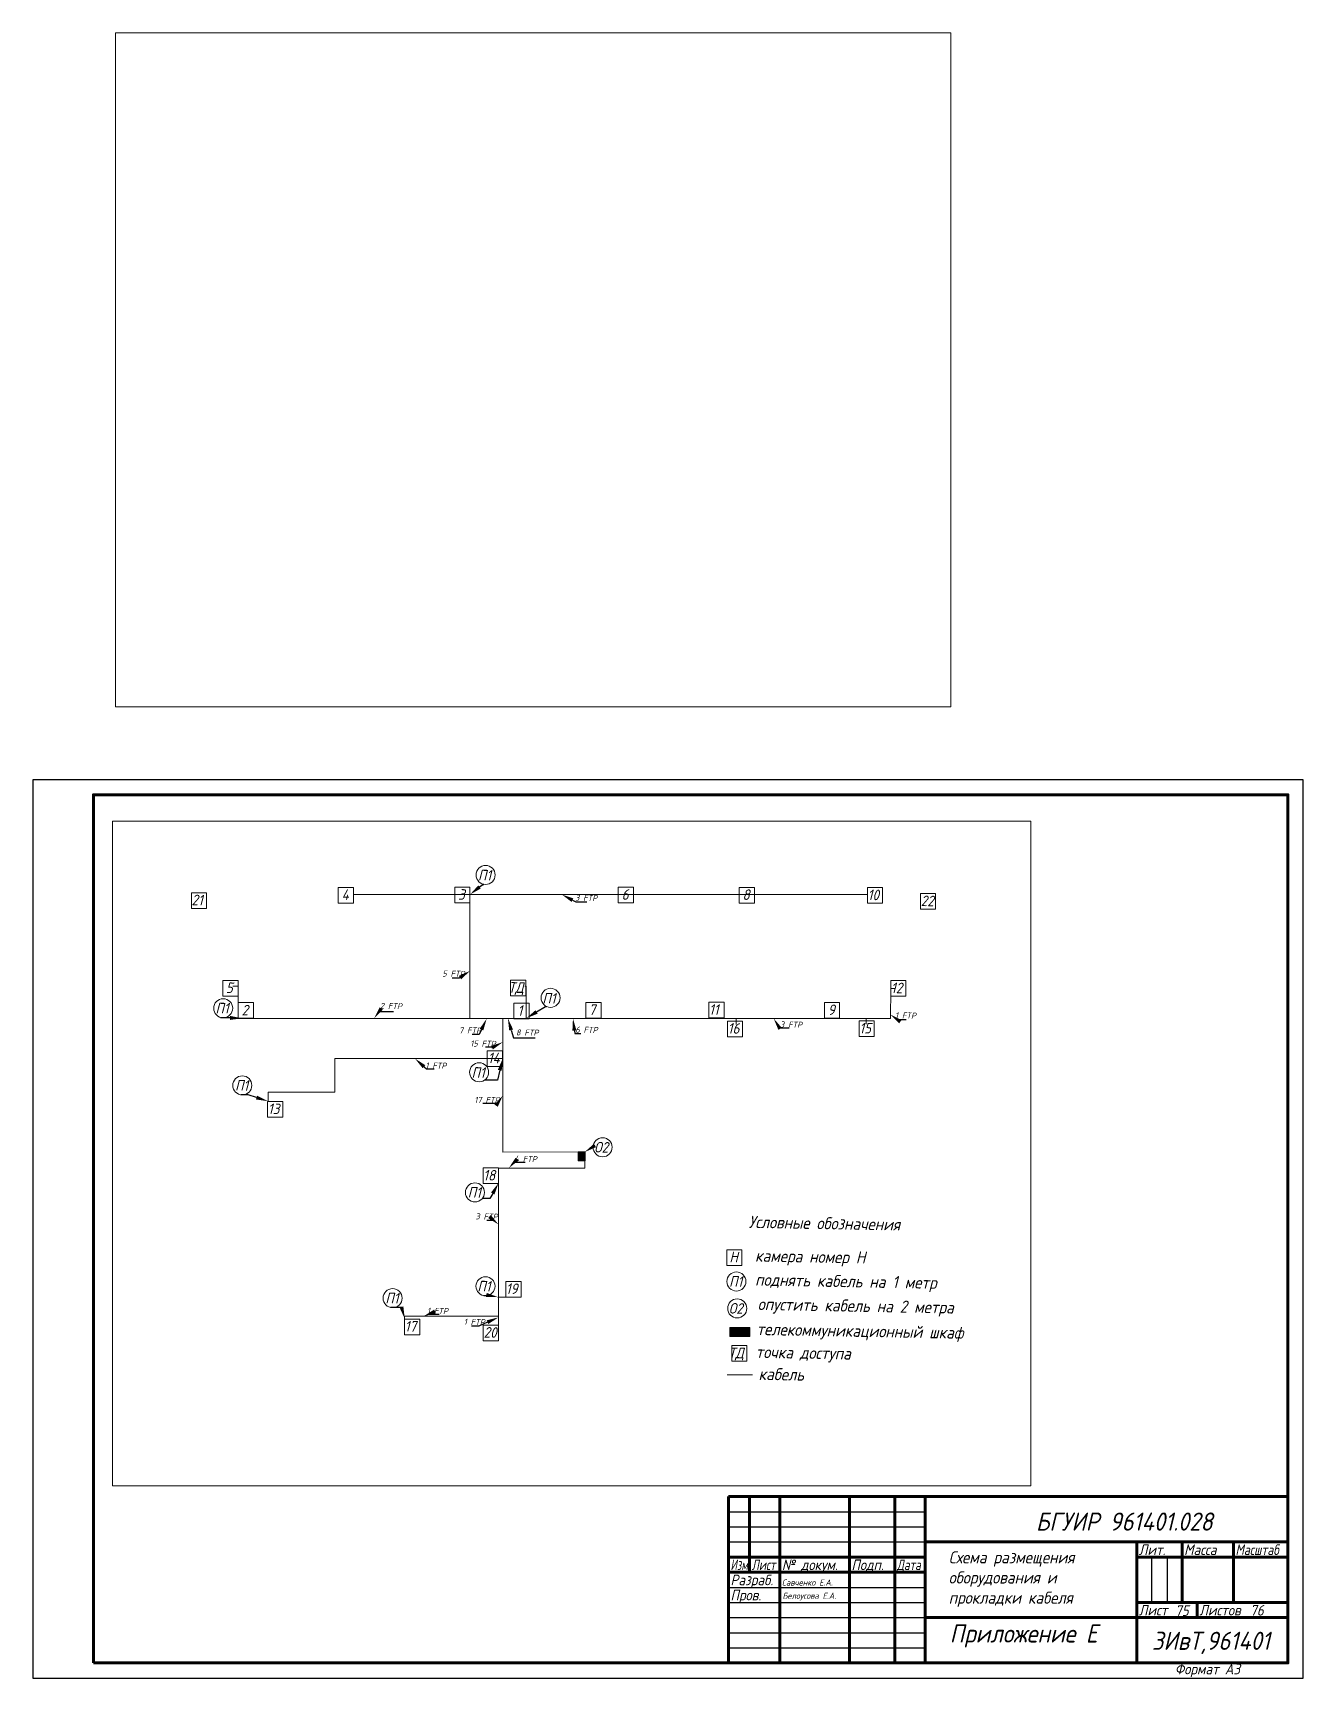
# Model space of a CAD drawing. Header units: millimetres. Extents: x 0 to 420, y 0 to 544.
import ezdxf
from ezdxf import colors
from ezdxf.entities.mleader import LeaderData, LeaderLine
from ezdxf.math import Vec2, Vec3

# ---------------------------------------------------------------- set-up
doc = ezdxf.new("R2010")
doc.units = ezdxf.units.MM
doc.header["$LTSCALE"] = 0.5
doc.layers.get('0').update_dxf_attribs({"lineweight": 60})
doc.layers.get('Defpoints').update_dxf_attribs({"color": 5})
doc.layers.add('4-текст', color=7, linetype='Continuous', true_color=0x00ad00)
doc.layers.add('cabel', color=212, linetype='Continuous', lineweight=200)
doc.layers.add('rf', color=7, linetype='Continuous', lineweight=60)
doc.layers.add('просто', color=7, linetype='Continuous')
doc.layers.add('Текст на комнате', color=250, linetype='Continuous')
doc.styles.get("Standard").update_dxf_attribs({"font": 'isocpeui.ttf', "width": 0.9})
picture_1 = doc.add_image_def('image1.png', size_in_pixel=(2088, 1684))
picture_2 = doc.add_image_def('image2.png', size_in_pixel=(2868, 2076))

msp = doc.modelspace()

# ---------------------------------------------------------------- hatches: boundary and pattern name
at = {"layer": 'Текст на комнате', "lineweight": 18}
h = msp.add_hatch(color=256, dxfattribs=at)
h.set_gradient(color2=(0, 0, 0), tint=1)
h.paths.add_polyline_path([(180.33, 173.97), (180.33, 170.99), (182.6, 170.99), (182.6, 173.97)])
h = msp.add_hatch(color=256, dxfattribs=at)
h.set_gradient(color2=(0, 0, 0), tint=1)
h.paths.add_polyline_path([(230.46, 115.92), (230.46, 112.94), (237.11, 112.94), (237.11, 115.92)])

# ---------------------------------------------------------------- linework, layer by layer
at = {"lineweight": 60}
for p, q in [((230, 5), (230, 60)), ((237, 60), (237, 35)), ((247, 5), (247, 60)), ((270, 60), (270, 5)), ((285, 5), (285, 60)), ((295, 60), (295, 5)), ((295, 45), (415, 45)), ((365, 5), (365, 45)), ((380, 45), (380, 25)), ((397, 25), (397, 45)), ((230, 40), (295, 40)), ((365, 40), (415, 40)), ((230, 35), (295, 35)), ((365, 25), (415, 25)), ((385, 20), (385, 25)), ((295, 20), (415, 20))]:
    msp.add_line(p, q, dxfattribs=at)
at = {"lineweight": -3}
for p, q in [((230, 55), (295, 55)), ((230, 50), (295, 50)), ((230, 45), (295, 45)), ((370, 25), (370, 40)), ((375, 40), (375, 25)), ((230, 30), (295, 30)), ((230, 25), (295, 25)), ((230, 20), (295, 20)), ((230, 15), (295, 15)), ((230, 10), (295, 10))]:
    msp.add_line(p, q, dxfattribs=at)
msp.add_line((365, 45), (365, 40))
at = {"lineweight": 60}
msp.add_lwpolyline([(20, 5), (415, 5), (415, 292), (20, 292)], close=True, dxfattribs=at)
at = {"layer": 'cabel', "lineweight": 18}
for p, q in [((105.97, 259.07), (275.96, 259.07)), ((144.48, 259.08), (144.48, 218.1)), ((67.87, 228.71), (66.1, 228.71)), ((67.87, 218.1), (67.87, 228.71)), ((163.15, 228.72), (162.65, 228.72)), ((163.15, 218.1), (163.15, 228.72)), ((283.58, 218.1), (283.68, 227.98)), ((283.68, 227.98), (285.12, 227.98)), ((144.48, 218.1), (67.87, 218.1)), ((144.48, 218.1), (283.58, 218.1)), ((155.37, 173.92), (155.37, 218.1)), ((232.55, 218.1), (232.55, 216.1)), ((275.52, 218.1), (275.52, 216.13)), ((99.82, 193.7), (99.82, 204.86)), ((99.82, 204.86), (155.37, 204.86)), ((77.75, 190.48), (77.75, 193.7)), ((77.75, 193.7), (99.82, 193.7)), ((182.49, 168.62), (153.8, 168.62)), ((153.95, 168.62), (153.95, 125.94)), ((182.47, 173.93), (155.37, 173.92)), ((182.49, 173.92), (182.49, 168.62)), ((153.95, 125.94), (159.35, 125.94)), ((153.95, 125.94), (153.95, 114.12)), ((122.91, 116.12), (122.91, 119.65)), ((122.91, 119.65), (153.95, 119.65)), ((229.59, 100.26), (237.99, 100.26))]:
    msp.add_line(p, q, dxfattribs=at)
at = {"layer": 'Defpoints'}
msp.add_lwpolyline([(0, 0), (420, 0), (420, 297), (0, 297)], close=True, dxfattribs=at)
at = {"layer": 'rf', "lineweight": 60}
msp.add_line((415, 60), (230, 60), dxfattribs=at)
at = {"layer": 'Текст на комнате', "lineweight": 18}
for points in [[(100.97, 261.41), (105.97, 261.41), (105.97, 256.23), (100.97, 256.23)], [(139.49, 261.45), (144.5, 261.45), (144.5, 256.28), (139.49, 256.28)], [(193.54, 261.47), (198.55, 261.47), (198.55, 256.29), (193.54, 256.29)], [(233.57, 261.4), (238.57, 261.4), (238.57, 256.22), (233.57, 256.22)], [(275.96, 261.33), (280.96, 261.33), (280.96, 256.15), (275.96, 256.15)], [(52.41, 259.64), (57.41, 259.64), (57.41, 254.46), (52.41, 254.46)], [(293.5, 259.35), (298.5, 259.35), (298.5, 254.17), (293.5, 254.17)], [(62.82, 230.62), (67.82, 230.62), (67.82, 225.44), (62.82, 225.44)], [(157.94, 230.71), (162.95, 230.71), (162.95, 225.54), (157.94, 225.54)], [(283.68, 230.57), (288.68, 230.57), (288.68, 225.4), (283.68, 225.4)], [(67.9, 223.29), (72.9, 223.29), (72.9, 218.12), (67.9, 218.12)], [(159.06, 223.09), (164.06, 223.09), (164.06, 217.91), (159.06, 217.91)], [(182.88, 223.36), (187.89, 223.36), (187.89, 218.19), (182.88, 218.19)], [(223.51, 223.43), (228.52, 223.43), (228.52, 218.25), (223.51, 218.25)], [(261.74, 223.34), (266.74, 223.34), (266.74, 218.16), (261.74, 218.16)], [(229.68, 217.21), (234.68, 217.21), (234.68, 212.03), (229.68, 212.03)], [(273.19, 217.28), (278.2, 217.28), (278.2, 212.1), (273.19, 212.1)], [(150.24, 207.41), (155.25, 207.41), (155.25, 202.23), (150.24, 202.23)], [(77.62, 190.62), (82.63, 190.62), (82.63, 185.44), (77.62, 185.44)], [(148.91, 168.67), (153.91, 168.67), (153.91, 163.49), (148.91, 163.49)], [(180.33, 173.97), (182.6, 173.97), (182.6, 170.99), (180.33, 170.99)], [(229.42, 141.61), (234.42, 141.61), (234.42, 136.43), (229.42, 136.43)], [(156.39, 131.15), (161.4, 131.15), (161.4, 125.97), (156.39, 125.97)], [(122.91, 118.71), (127.91, 118.71), (127.91, 113.53), (122.91, 113.53)], [(148.91, 116.7), (153.91, 116.7), (153.91, 111.52), (148.91, 111.52)], [(230.46, 115.92), (237.11, 115.92), (237.11, 112.94), (230.46, 112.94)], [(231.07, 109.91), (236.07, 109.91), (236.07, 104.74), (231.07, 104.74)]]:
    msp.add_lwpolyline(points, close=True, dxfattribs=at)
for centre in [(149.69, 265.5), (62.93, 221.44), (171.17, 224.89), (147.55, 200.26), (69.25, 195.94), (188.39, 175.49), (146.18, 160.56), (149.65, 129.54), (232.61, 131.11), (118.95, 125.61), (232.89, 122.22)]:
    msp.add_circle(centre, 3.15, dxfattribs=at)

# ---------------------------------------------------------------- texts
at = {"lineweight": 18, "width": 0.9}
for s, height, p in [('Савченко Е.А.', 2, (247.7, 30.59)), ('Белоусова Е.А.', 2, (247.87, 26.21)), ('ЗИвТ,961401', 6, (370.04, 9.33))]:
    msp.add_text(s, height=height, dxfattribs=at).set_placement(p)
at = {"lineweight": -3, "width": 0.9}
for s, p in [('75', (377.68, 20.56)), ('76', (402.5, 20.67)), ('Формат А3', (377.6, 1.25))]:
    msp.add_text(s, height=3.5, dxfattribs=at).set_placement(p)
at = {"lineweight": 18, "attachment_point": 1}
for s, width, gutter_width, insert, char_height in [('^I^I{\\H1.5x;БГУИР 961401.028}', 115.3255, 20, (299.67, 54.74), 4), ('Схема размещения оборудования и прокладки кабеля', 51.3238, 10, (302.82, 41.93), 4), ('Приложение Е', 63.5568, 10, (303.16, 17.75), 6)]:
    msp.add_mtext_dynamic_manual_height_columns(s, width=width, gutter_width=gutter_width, heights=[0], dxfattribs=dict(at, insert=insert, char_height=char_height))
at = {"layer": '4-текст', "lineweight": -3}
for s, width, p in [('Лит.', 0.9, (365.67, 40.7)), ('Масса', 0.9, (380.67, 40.7)), ('Масштаб', 0.8, (397.67, 40.7)), ('Изм.', 0.7, (230.67, 35.7)), ('Лист', 0.75, (237.67, 35.7)), ('№ докум.', 0.9, (247.67, 35.7)), ('Подп.', 0.9, (270.67, 35.7)), ('Дата', 0.75, (285.67, 35.7)), ('Разраб.', 0.9, (230.67, 30.7)), ('Пров.', 0.9, (230.67, 25.7)), ('Лист', 0.9, (365.67, 20.7)), ('Листов', 0.9, (385.67, 20.7))]:
    msp.add_text(s, height=3.5, dxfattribs=dict(at, width=width)).set_placement(p)
at = {"layer": 'Текст на комнате', "lineweight": 18, "width": 0.9}
for s, height, p in [('П1', 3.5, (147.19, 263.73)), ('21', 3.5, (52.47, 255.52)), ('4', 3.5, (102.09, 257.28)), ('3', 3.5, (140.6, 257.33)), ('3 FTP', 2, (179.26, 256.99)), ('6', 3.5, (194.69, 257.34)), ('8', 3.5, (234.62, 257.27)), ('10', 3.5, (276.03, 257.2)), ('22', 3.5, (293.57, 255.22)), ('5 FTP', 2, (135.37, 231.93)), ('5', 3.5, (63.81, 226.49)), ('ТД', 3.5, (157.21, 226.59)), ('12', 3.5, (283.75, 226.45)), ('П1', 3.5, (60.38, 219.76)), ('2 FTP', 2, (114.74, 221.23)), ('П1', 3.5, (168.48, 223.04)), ('2', 3.5, (69.02, 219.1)), ('1', 3.5, (160.25, 218.96)), ('7', 3.5, (183.8, 219.24)), ('11', 3.5, (223.58, 219.3)), ('9', 3.5, (262.85, 219.21)), ('1 FTP', 2, (285.08, 218.12)), ('7 FTP', 2, (140.88, 213.18)), ('8 FTP', 2, (159.73, 212.47)), ('6 FTP', 2, (179.35, 213.38)), ('16', 3.5, (229.75, 213.08)), ('3 FTP', 2, (247.02, 215.1)), ('15', 3.5, (273.26, 213.15)), ('15 FTP', 2, (144.62, 208.81)), ('14', 3.5, (150.43, 203.29)), ('1 FTP', 2, (129.8, 201.54)), ('П1', 3.5, (145.05, 198.48)), ('П1', 3.5, (66.85, 194.24)), ('17 FTP', 2, (145.97, 190.17)), ('13', 3.5, (77.72, 186.49)), ('О2', 3.5, (185.6, 173.79)), ('4 FTP', 2, (159.2, 170.7)), ('18', 3.5, (148.91, 164.54)), ('П1', 3.5, (143.78, 158.87)), ('3 FTP', 2, (146.33, 151.65)), ('Условные обозначения', 4, (236.68, 148.84)), ('Н', 3.5, (230.31, 137.48)), ('камера номер Н', 4, (238.78, 137.69)), ('П1', 3.5, (146.97, 127.85)), ('П1', 3.5, (230.21, 129.42)), ('поднять кабель на 1 метр', 4, (238.8, 129.77)), ('П1', 3.5, (116.55, 123.92)), ('19', 3.5, (156.39, 127.02)), ('опустить кабель на 2 метра', 4, (239.66, 121.68)), ('1 FTP', 2, (130.32, 120.44)), ('О2', 3.5, (230.1, 120.52)), ('17', 3.5, (122.97, 114.58)), ('1 FTP', 2, (142.49, 116.8)), ('20', 3.5, (149.04, 112.57)), ('телекоммуникационный шкаф', 4, (239.28, 113.41)), ('ТД', 3.5, (230, 105.79)), ('точка доступа', 4, (238.98, 105.86)), ('кабель', 4, (239.94, 98.58))]:
    msp.add_text(s, height=height, rotation=358.9684, dxfattribs=at).set_placement(p)

# ---------------------------------------------------------------- pictures from other files: only their frames are drawn
at = {"lineweight": 18}
image = msp.add_image(picture_2, insert=(26.29, 63.52), size_in_units=(303.65, 219.8), dxfattribs=at)
image.dxf.flags = 15
at = {"layer": 'просто', "lineweight": 18}
image = msp.add_image(picture_1, insert=(27.36, 321.13), size_in_units=(276.19, 222.75), dxfattribs=at)
image.dxf.flags = 15

# ---------------------------------------------------------------- leaders
at = {"layer": 'Текст на комнате', "lineweight": 18}
ml = msp.add_multileader_mtext('Standard', dxfattribs=at)
ml.set_content('', color=256)
ml.set_leader_properties()
ml.build(insert=Vec2(0, 0))
ml.multileader.update_dxf_attribs({"text_right_attachment_type": 6, "dogleg_length": 0.36})
ctx = ml.context
ctx.base_point, ctx.plane_origin = Vec3(149.11, 262.39), Vec3(153.19, 269.49)
ctx.right_attachment = 6
notes = []
notes.append((ctx, [(1, (1, 1, 0), (148.75, 262.39), (1, 0), 0.36, [(0, [(144.57, 259.07)], 0, [])])]))
ctx.mtext.insert, ctx.mtext.flow_direction = Vec3(151.11, 264.39), 5
ml = msp.add_multileader_mtext('Standard', dxfattribs=at)
ml.set_content('', color=256)
ml.set_leader_properties()
ml.build(insert=Vec2(0, 0))
ml.multileader.update_dxf_attribs({"text_right_attachment_type": 6, "dogleg_length": 0.36})
ctx = ml.context
ctx.base_point, ctx.plane_origin = Vec3(183.17, 256.61), Vec3(174.87, 259.9)
ctx.right_attachment = 6
notes.append((ctx, [(0, (1, 1, 0), (179.51, 256.61), (1, 0), 3.66, [(0, [(174.87, 259.05)], 0, [])])]))
ctx.mtext.insert, ctx.mtext.flow_direction = Vec3(185.17, 258.61), 5
ml = msp.add_multileader_mtext('Standard', dxfattribs=at)
ml.set_content('', color=256)
ml.set_leader_properties()
ml.build(insert=Vec2(0, 0))
ml.multileader.update_dxf_attribs({"text_right_attachment_type": 6, "dogleg_length": 0.36})
ctx = ml.context
ctx.base_point, ctx.plane_origin = Vec3(136.62, 233.42), Vec3(144.55, 233.8)
ctx.right_attachment, ctx.text_align_type = 6, 2
notes.append((ctx, [(0, (1, 1, 0), (140.98, 231.42), (-1, 0), 0.36, [(0, [(144.55, 233.8)], 0, [])])]))
ctx.mtext.insert, ctx.mtext.alignment, ctx.mtext.flow_direction = Vec3(138.62, 235.42), 3, 5
ml = msp.add_multileader_mtext('Standard', dxfattribs=at)
ml.set_content('', color=256)
ml.set_leader_properties()
ml.build(insert=Vec2(0, 0))
ml.multileader.update_dxf_attribs({"text_right_attachment_type": 6, "dogleg_length": 0.36})
ctx = ml.context
ctx.base_point, ctx.plane_origin = Vec3(169.86, 222.02), Vec3(163.97, 216.45)
ctx.right_attachment = 6
notes.append((ctx, [(0, (1, 1, 0), (169.5, 222.02), (1, 0), 0.36, [(0, [(163.13, 218.13)], 0, [])])]))
ctx.mtext.insert, ctx.mtext.flow_direction = Vec3(171.86, 224.02), 5
ml = msp.add_multileader_mtext('Standard', dxfattribs=at)
ml.set_content('', color=256)
ml.set_leader_properties()
ml.build(insert=Vec2(0, 0))
ml.multileader.update_dxf_attribs({"text_right_attachment_type": 6, "dogleg_length": 0.36})
ctx = ml.context
ctx.base_point, ctx.plane_origin = Vec3(59.99, 220.23), Vec3(70.7, 218.54)
ctx.right_attachment, ctx.text_align_type = 6, 2
notes.append((ctx, [(0, (1, 1, 0), (65.63, 218.23), (-1, 0), 1.64, [(0, [(69.19, 218.13)], 0, [])])]))
ctx.mtext.insert, ctx.mtext.alignment, ctx.mtext.flow_direction = Vec3(61.99, 222.23), 3, 5
ml = msp.add_multileader_mtext('Standard', dxfattribs=at)
ml.set_content('', color=256)
ml.set_leader_properties()
ml.build(insert=Vec2(0, 0))
ml.multileader.update_dxf_attribs({"text_right_attachment_type": 6, "dogleg_length": 0.36})
ctx = ml.context
ctx.base_point, ctx.plane_origin = Vec3(119.23, 220.35), Vec3(112.87, 218.13)
ctx.right_attachment = 6
notes.append((ctx, [(0, (1, 1, 0), (114.47, 220.35), (1, 0), 4.76, [(0, [(112.87, 218.13)], 0, [])])]))
ctx.mtext.insert, ctx.mtext.flow_direction = Vec3(121.23, 222.35), 5
ml = msp.add_multileader_mtext('Standard', dxfattribs=at)
ml.set_content('', color=256)
ml.set_leader_properties()
ml.build(insert=Vec2(0, 0))
ml.multileader.update_dxf_attribs({"text_right_attachment_type": 6, "dogleg_length": 0.36})
ctx = ml.context
ctx.base_point, ctx.plane_origin = Vec3(143.22, 214.8), Vec3(151.04, 217.06)
ctx.right_attachment, ctx.text_align_type = 6, 2
notes.append((ctx, [(0, (1, 1, 0), (147.58, 212.8), (-1, 0), 0.36, [(0, [(150.03, 217.98)], 0, [])])]))
ctx.mtext.insert, ctx.mtext.alignment, ctx.mtext.flow_direction = Vec3(145.22, 216.8), 3, 5
ml = msp.add_multileader_mtext('Standard', dxfattribs=at)
ml.set_content('', color=256)
ml.set_leader_properties()
ml.build(insert=Vec2(0, 0))
ml.multileader.update_dxf_attribs({"text_right_attachment_type": 6, "dogleg_length": 0.36})
ctx = ml.context
ctx.base_point, ctx.plane_origin = Vec3(166.07, 211.64), Vec3(155.32, 214.16)
ctx.right_attachment = 6
notes.append((ctx, [(0, (1, 1, 0), (158.88, 211.64), (1, 0), 7.19, [(0, [(157.05, 218.1)], 0, [])])]))
ctx.mtext.insert, ctx.mtext.flow_direction = Vec3(168.07, 213.64), 5
ml = msp.add_multileader_mtext('Standard', dxfattribs=at)
ml.set_content('', color=256)
ml.set_leader_properties()
ml.build(insert=Vec2(0, 0))
ml.multileader.update_dxf_attribs({"text_right_attachment_type": 6, "dogleg_length": 0.36})
ctx = ml.context
ctx.base_point, ctx.plane_origin = Vec3(181.21, 213.08), Vec3(178.58, 218.07)
ctx.right_attachment = 6
notes.append((ctx, [(0, (1, 1, 0), (179.16, 213.08), (1, 0), 2.05, [(0, [(178.58, 218.07)], 0, [])])]))
ctx.mtext.insert, ctx.mtext.flow_direction = Vec3(183.21, 215.08), 5
ml = msp.add_multileader_mtext('Standard', dxfattribs=at)
ml.set_content('', color=256)
ml.set_leader_properties()
ml.build(insert=Vec2(0, 0))
ml.multileader.update_dxf_attribs({"text_right_attachment_type": 6, "dogleg_length": 0.36})
ctx = ml.context
ctx.base_point, ctx.plane_origin = Vec3(250.1, 214.94), Vec3(244.94, 219.35)
ctx.right_attachment = 6
notes.append((ctx, [(0, (1, 1, 0), (246.87, 214.94), (1, 0), 3.23, [(0, [(244.94, 218.06)], 0, [])])]))
ctx.mtext.insert, ctx.mtext.flow_direction = Vec3(252.1, 216.94), 5
ml = msp.add_multileader_mtext('Standard', dxfattribs=at)
ml.set_content('', color=256)
ml.set_leader_properties()
ml.build(insert=Vec2(0, 0))
ml.multileader.update_dxf_attribs({"text_right_attachment_type": 6, "dogleg_length": 0.36})
ctx = ml.context
ctx.base_point, ctx.plane_origin = Vec3(288.71, 217.76), Vec3(283.58, 219.34)
ctx.right_attachment = 6
notes.append((ctx, [(0, (1, 1, 0), (285.74, 217.76), (1, 0), 2.97, [(0, [(283.58, 219.34)], 0, [])])]))
ctx.mtext.insert, ctx.mtext.flow_direction = Vec3(290.71, 219.76), 5
ml = msp.add_multileader_mtext('Standard', dxfattribs=at)
ml.set_content('', color=256)
ml.set_leader_properties()
ml.build(insert=Vec2(0, 0))
ml.multileader.update_dxf_attribs({"text_right_attachment_type": 6, "dogleg_length": 0.36})
ctx = ml.context
ctx.base_point, ctx.plane_origin = Vec3(147.66, 210.53), Vec3(155.37, 210.23)
ctx.right_attachment, ctx.text_align_type = 6, 2
notes.append((ctx, [(0, (1, 1, 0), (152.02, 208.53), (-1, 0), 0.36, [(0, [(155.37, 210.23)], 0, [])])]))
ctx.mtext.insert, ctx.mtext.alignment, ctx.mtext.flow_direction = Vec3(149.66, 212.53), 3, 5
ml = msp.add_multileader_mtext('Standard', dxfattribs=at)
ml.set_content('', color=256)
ml.set_leader_properties()
ml.build(insert=Vec2(0, 0))
ml.multileader.update_dxf_attribs({"text_right_attachment_type": 6, "dogleg_length": 0.36})
ctx = ml.context
ctx.base_point, ctx.plane_origin = Vec3(132.68, 201.38), Vec3(126.35, 200.31)
ctx.right_attachment = 6
notes.append((ctx, [(0, (1, 1, 0), (130.16, 201.38), (1, 0), 2.52, [(0, [(126.35, 204.78)], 0, [])])]))
ctx.mtext.insert, ctx.mtext.flow_direction = Vec3(134.68, 203.38), 5
ml = msp.add_multileader_mtext('Standard', dxfattribs=at)
ml.set_content('', color=256)
ml.set_leader_properties()
ml.build(insert=Vec2(0, 0))
ml.multileader.update_dxf_attribs({"text_right_attachment_type": 6, "dogleg_length": 0.36})
ctx = ml.context
ctx.base_point, ctx.plane_origin = Vec3(147.37, 199.71), Vec3(154.04, 203.11)
ctx.right_attachment, ctx.text_align_type = 6, 2
notes.append((ctx, [(0, (1, 1, 0), (153.57, 197.71), (-1, 0), 2.2, [(0, [(155.36, 204.82)], 0, [])])]))
ctx.mtext.insert, ctx.mtext.alignment, ctx.mtext.flow_direction = Vec3(149.37, 201.71), 3, 5
ml = msp.add_multileader_mtext('Standard', dxfattribs=at)
ml.set_content('', color=256)
ml.set_leader_properties()
ml.build(insert=Vec2(0, 0))
ml.multileader.update_dxf_attribs({"text_right_attachment_type": 6, "dogleg_length": 0.36})
ctx = ml.context
ctx.base_point, ctx.plane_origin = Vec3(66.84, 194.78), Vec3(78.05, 190.64)
ctx.right_attachment, ctx.text_align_type = 6, 2
notes.append((ctx, [(0, (1, 1, 0), (71.2, 192.78), (-1, 0), 0.36, [(0, [(77.76, 190.73)], 0, [])])]))
ctx.mtext.insert, ctx.mtext.alignment, ctx.mtext.flow_direction = Vec3(68.84, 196.78), 3, 5
ml = msp.add_multileader_mtext('Standard', dxfattribs=at)
ml.set_content('', color=256)
ml.set_leader_properties()
ml.build(insert=Vec2(0, 0))
ml.multileader.update_dxf_attribs({"text_right_attachment_type": 6, "dogleg_length": 0.36})
ctx = ml.context
ctx.base_point, ctx.plane_origin = Vec3(146.75, 191.91), Vec3(155.39, 192.59)
ctx.right_attachment, ctx.text_align_type = 6, 2
notes.append((ctx, [(0, (1, 1, 0), (153.6, 189.91), (-1, 0), 2.85, [(0, [(155.39, 192.59)], 0, [])])]))
ctx.mtext.insert, ctx.mtext.alignment, ctx.mtext.flow_direction = Vec3(148.75, 193.91), 3, 5
ml = msp.add_multileader_mtext('Standard', dxfattribs=at)
ml.set_content('', color=256)
ml.set_leader_properties()
ml.build(insert=Vec2(0, 0))
ml.multileader.update_dxf_attribs({"text_right_attachment_type": 6, "dogleg_length": 0.36})
ctx = ml.context
ctx.base_point, ctx.plane_origin = Vec3(185.24, 175.41), Vec3(182.54, 173.95)
ctx.right_attachment = 6
notes.append((ctx, [(0, (1, 1, 0), (184.81, 175.41), (1, 0), 0.433, [(0, [(182.47, 173.93)], 0, [])])]))
ctx.mtext.insert, ctx.mtext.flow_direction = Vec3(187.24, 177.41), 5
ml = msp.add_multileader_mtext('Standard', dxfattribs=at)
ml.set_content('', color=256)
ml.set_leader_properties()
ml.build(insert=Vec2(0, 0))
ml.multileader.update_dxf_attribs({"text_right_attachment_type": 6, "dogleg_length": 0.36})
ctx = ml.context
ctx.base_point, ctx.plane_origin = Vec3(162.81, 170.6), Vec3(157.88, 169.8)
ctx.right_attachment = 6
notes.append((ctx, [(0, (1, 1, 0), (159.19, 170.6), (1, 0), 3.62, [(0, [(157.38, 168.62)], 0, [])])]))
ctx.mtext.insert, ctx.mtext.flow_direction = Vec3(164.81, 172.6), 5
ml = msp.add_multileader_mtext('Standard', dxfattribs=at)
ml.set_content('', color=256)
ml.set_leader_properties()
ml.build(insert=Vec2(0, 0))
ml.multileader.update_dxf_attribs({"text_right_attachment_type": 6, "dogleg_length": 0.36})
ctx = ml.context
ctx.base_point, ctx.plane_origin = Vec3(146.63, 160.56), Vec3(153.29, 159.65)
ctx.right_attachment, ctx.text_align_type = 6, 2
notes.append((ctx, [(0, (1, 1, 0), (151.12, 158.56), (-1, 0), 0.487, [(0, [(154, 163.7)], 0, [])])]))
ctx.mtext.insert, ctx.mtext.alignment, ctx.mtext.flow_direction = Vec3(148.63, 162.56), 3, 5
ml = msp.add_multileader_mtext('Standard', dxfattribs=at)
ml.set_content('', color=256)
ml.set_leader_properties()
ml.build(insert=Vec2(0, 0))
ml.multileader.update_dxf_attribs({"text_right_attachment_type": 6, "dogleg_length": 0.36})
ctx = ml.context
ctx.base_point, ctx.plane_origin = Vec3(148.12, 153.25), Vec3(153.97, 149.93)
ctx.right_attachment, ctx.text_align_type = 6, 2
notes.append((ctx, [(0, (1, 1, 0), (152.48, 151.25), (-1, 0), 0.36, [(0, [(153.97, 149.93)], 0, [])])]))
ctx.mtext.insert, ctx.mtext.alignment, ctx.mtext.flow_direction = Vec3(150.12, 155.25), 3, 5
ml = msp.add_multileader_mtext('Standard', dxfattribs=at)
ml.set_content('', color=256)
ml.set_leader_properties()
ml.build(insert=Vec2(0, 0))
ml.multileader.update_dxf_attribs({"text_right_attachment_type": 6, "dogleg_length": 0.36})
ctx = ml.context
ctx.base_point, ctx.plane_origin = Vec3(116.25, 124.51), Vec3(114.5, 130.92)
ctx.right_attachment, ctx.text_align_type = 6, 2
notes.append((ctx, [(1, (1, 1, 0), (121.92, 122.51), (-1, 0), 1.67, [(0, [(122.93, 118.85)], 0, [])])]))
ctx.mtext.insert, ctx.mtext.alignment, ctx.mtext.flow_direction = Vec3(118.25, 126.51), 3, 5
ml = msp.add_multileader_mtext('Standard', dxfattribs=at)
ml.set_content('', color=256)
ml.set_leader_properties()
ml.build(insert=Vec2(0, 0))
ml.multileader.update_dxf_attribs({"text_right_attachment_type": 6, "dogleg_length": 0.36})
ctx = ml.context
ctx.base_point, ctx.plane_origin = Vec3(147.08, 128.39), Vec3(153.86, 125.92)
ctx.right_attachment, ctx.text_align_type = 6, 2
notes.append((ctx, [(0, (1, 1, 0), (151.44, 126.39), (-1, 0), 0.36, [(0, [(153.86, 125.92)], 0, [])])]))
ctx.mtext.insert, ctx.mtext.alignment, ctx.mtext.flow_direction = Vec3(149.08, 130.39), 3, 5
ml = msp.add_multileader_mtext('Standard', dxfattribs=at)
ml.set_content('', color=256)
ml.set_leader_properties()
ml.build(insert=Vec2(0, 0))
ml.multileader.update_dxf_attribs({"text_right_attachment_type": 6, "dogleg_length": 0.36})
ctx = ml.context
ctx.base_point, ctx.plane_origin = Vec3(134.34, 120.27), Vec3(129.24, 119.65)
ctx.right_attachment = 6
notes.append((ctx, [(0, (1, 1, 0), (130.71, 120.27), (1, 0), 3.63, [(0, [(129.24, 119.65)], 0, [])])]))
ctx.mtext.insert, ctx.mtext.flow_direction = Vec3(136.34, 122.27), 5
ml = msp.add_multileader_mtext('Standard', dxfattribs=at)
ml.set_content('', color=256)
ml.set_leader_properties()
ml.build(insert=Vec2(0, 0))
ml.multileader.update_dxf_attribs({"text_right_attachment_type": 6, "dogleg_length": 0.36})
ctx = ml.context
ctx.base_point, ctx.plane_origin = Vec3(143.07, 118.39), Vec3(150.88, 117.77)
ctx.right_attachment, ctx.text_align_type = 6, 2
notes.append((ctx, [(0, (1, 1, 0), (147.43, 116.39), (-1, 0), 0.36, [(0, [(153.98, 119.27)], 0, [])])]))
ctx.mtext.insert, ctx.mtext.alignment, ctx.mtext.flow_direction = Vec3(145.07, 120.39), 3, 5
for ctx, leaders in notes:
    for number, flags, end, landing, length, lines in leaders:
        leader = LeaderData()
        leader.index, (leader.has_last_leader_line, leader.has_dogleg_vector, leader.attachment_direction) = number, flags
        leader.last_leader_point, leader.dogleg_vector, leader.dogleg_length = Vec3(end), Vec3(landing), length
        for number, points, colour, breaks in lines:
            line = LeaderLine()
            line.index, line.vertices, line.color, line.breaks = number, Vec3.list(points), colors.encode_raw_color(colour), breaks
            leader.lines.append(line)
        ctx.leaders.append(leader)

doc.saveas('drawing.dxf')
